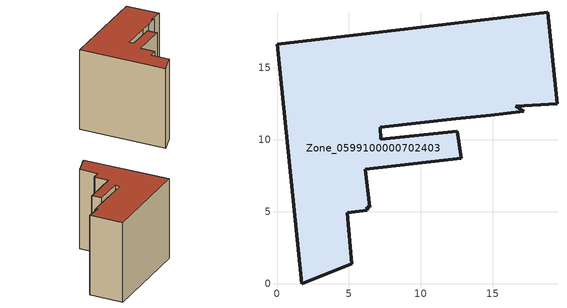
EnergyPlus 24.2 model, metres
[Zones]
Zone_0599100000702403
 floor ground (C_G): 6.24,5.3 6.27,5.09 4.88,4.92 5.19,1.36 1.73,0 0,16.63 18.8,18.84 19.45,12.49 16.58,12.32 17.13,11.97 14.84,11.69 12.42,11.44 7.16,10.85 7.21,10.02 12.52,10.59 12.81,8.71 6.14,7.93 6.45,5.29 z0.12
 wall outside (C_F): 18.8,18.84 0,16.63 1.73,0 5.19,1.36 4.88,4.92 6.27,5.09 6.24,5.3 6.45,5.29 6.14,7.93 12.81,8.71 12.52,10.59 7.21,10.02 7.16,10.85 12.42,11.44 14.84,11.69 17.13,11.97 16.58,12.32 19.45,12.49 18.8,18.84 z0.12:15.6
 roof outside (C_R): 6.27,5.09 6.24,5.3 6.45,5.29 6.14,7.93 12.81,8.71 12.52,10.59 7.21,10.02 7.16,10.85 12.42,11.44 14.84,11.69 17.13,11.97 16.58,12.32 19.45,12.49 18.8,18.84 0,16.63 1.73,0 5.19,1.36 4.88,4.92 z15.6
[BUILDING]
Pand.0599100000702403: North Axis=0; Terrain=City; Loads Convergence Tolerance Value=0.04; Temperature Convergence Tolerance Value=0.4; Solar Distribution=FullExterior; Maximum Number of Warmup Days=25; Minimum Number of Warmup Days=1
[Site:Location]
Rotterdam.The.Hague.AP_ZH_NLD Design_Conditions: Latitude=51.96; Longitude=4.45; Time Zone=1; Elevation=-4.5
[SITE:GROUNDTEMPERATURE:BUILDINGSURFACE]
18, 18, 18, 18, 18, 18, 18, 18, 18, 18, 18, 18
[MATERIAL] Thermal Absorptance=0.9; Solar Absorptance=0.7; Visible Absorptance=0.7
Name | Roughness | Thickness | Conductivity | Density | Specific Heat
G.TI.1946 | MediumSmooth | 0.15 | 1 | 540 | 1210
F.TI.1946 | Rough | 0.3 | 0.857143 | 1920 | 840
R.TI.1946 | MediumRough | 0.2 | 0.1 | 1500 | 1000
[CONSTRUCTION]
C_G: G.TI.1946
C_F: F.TI.1946
C_R: R.TI.1946
[ZONE]
Zone_0599100000702403: Type=1; Multiplier=1; Ceiling Height=Autocalculate; Volume=Autocalculate; Floor Area=autocalculate; Part of Total Floor Area=Yes
[ZONEINFILTRATION:DESIGNFLOWRATE]
Infil_Zone_0599100000702403: Zone or ZoneList or Space or SpaceList=Zone_0599100000702403; Schedule=AlwaysOn; Design Flow Rate Calculation Method=Flow/Area; Flow Rate per Floor Area=0.003; Constant Term Coefficient=1; Temperature Term Coefficient=0; Velocity Term Coefficient=0; Velocity Squared Term Coefficient=0
[HVACTEMPLATE:ZONE:IDEALLOADSAIRSYSTEM]
Zone_0599100000702403: Maximum Heating Supply Air Temperature=50; Minimum Cooling Supply Air Temperature=13; Maximum Heating Supply Air Humidity Ratio=0.0156; Minimum Cooling Supply Air Humidity Ratio=0.0077; Heating Limit=NoLimit; Cooling Limit=NoLimit; Dehumidification Control Type=ConstantSensibleHeatRatio; Cooling Sensible Heat Ratio=0.7; Dehumidification Setpoint=60; Humidification Control Type=None; Humidification Setpoint=30; Outdoor Air Method=None; Outdoor Air Flow Rate per Person=0.00944; Outdoor Air Flow Rate per Zone Floor Area=0; Outdoor Air Flow Rate per Zone=0; Demand Controlled Ventilation Type=None; Outdoor Air Economizer Type=NoEconomizer; Heat Recovery Type=None; Sensible Heat Recovery Effectiveness=0.7; Latent Heat Recovery Effectiveness=0.65
[ZONECONTROL:THERMOSTAT]
ThermostatControl_Zone_0599100000702403: Zone or ZoneList=Zone_0599100000702403; Control Type Schedule=DualSetpointControlType; Control 1=Thermostat_Zone_0599100000702403; Temperature Difference Between Cutout And Setpoint=0
[THERMOSTATSETPOINT:DUALSETPOINT]
Thermostat_Zone_0599100000702403: Heating Setpoint Temperature Schedule=HeatingSetpoint_Zone_0599100000702403; Cooling Setpoint Temperature Schedule=CoolingSetpoint_Zone_0599100000702403
[SCHEDULE:COMPACT]
HeatingSetpoint_Zone_0599100000702403: Through: 12/31, For: AllDays, Until: 24:00, 21
CoolingSetpoint_Zone_0599100000702403: Through: 12/31, For: AllDays, Until: 24:00, 24
DualSetpointControlType: Through: 12/31, For: AllDays, Until: 24:00, 4
AlwaysOn: Through: 12/31, For: AllDays, Until: 24:00, 1
